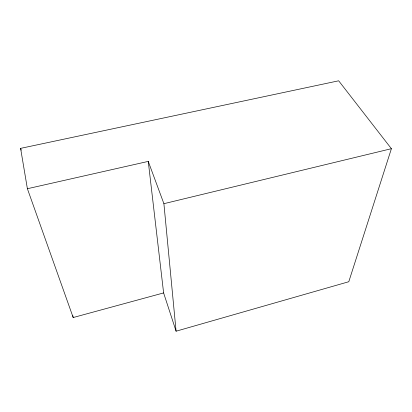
<?xml version="1.0" encoding="UTF-8"?>
<svg xmlns="http://www.w3.org/2000/svg" width="412" height="412" viewBox="0 0 412 412"><rect width="100%" height="100%" fill="white"/><g stroke="black" fill="none" stroke-linecap="round" stroke-linejoin="round"><path stroke-width="0.62" d="M391.4 148.691L348.789 281.731L176.089 331.202L163.615 292.922L148.253 161.396L27.393 188.722L20.6 148.366L338.669 80.798L391.4 148.691L163.899 203.683L176.089 331.202M27.393 188.722L73.187 317.534L163.615 292.922M148.253 161.396L163.899 203.683M20.6 148.366L21.223 150.184M72.816 315.654L73.187 317.534"/></g></svg>
